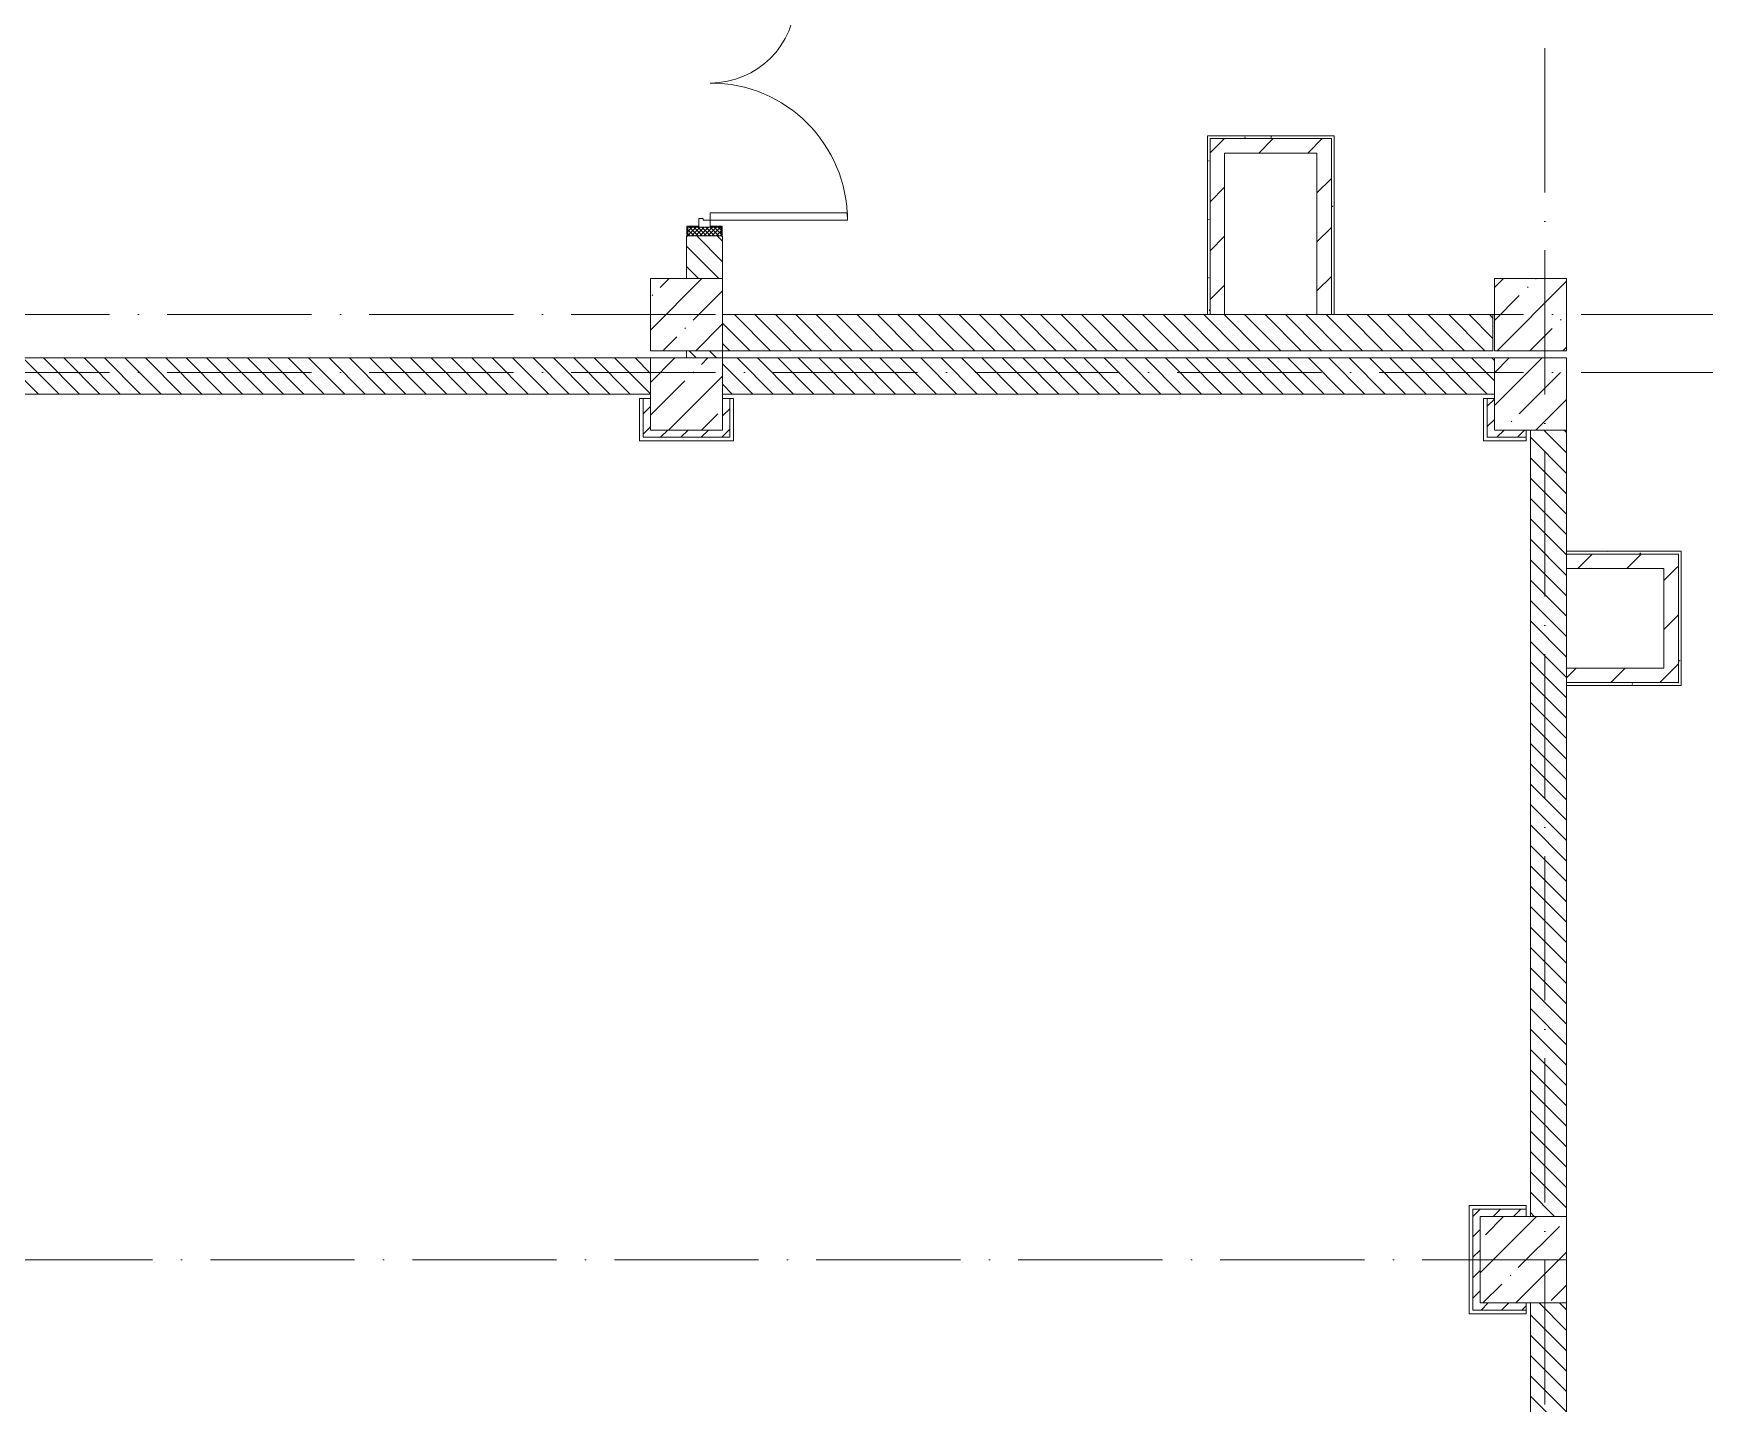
# Model space of a CAD drawing. Header units: millimetres. Extents: x -6467 to 106027, y -7090 to 195095.
# Drawn here: x 78732 to 90316, y 138298 to 147794 of the extents above; entities that cross this region are included whole.
import ezdxf

# ---------------------------------------------------------------- set-up
doc = ezdxf.new("R2010")
doc.units = ezdxf.units.MM
doc.linetypes.add('50_200_ШТРИХ_1Т_ш5_п1_п1_', pattern=[1400, 1000, -200, 0, -200])
for name, color, linetype, lineweight in [('A-DOOR', 7, 'Continuous', 9), ('A-DOOR-2', 7, 'Continuous', 5), ('A-DOOR-FRAM', 7, 'Continuous', 9), ('A-DOOR-FRAM-2', 7, 'Continuous', 5), ('A-WALL', 7, 'Continuous', 5), ('A-WALL-FNSH-1', 7, 'Continuous', 5), ('I-WALL', 7, 'Continuous', 5), ('S-COLS', 7, 'Continuous', 9), ('S-COLS-1', 7, 'Continuous', 5)]:
    doc.layers.add(name, color=color, linetype=linetype, lineweight=lineweight)
doc.layers.add('I-WALL-1', color=7, linetype='Continuous', lineweight=5, true_color=0x787878)
doc.layers.add('Оси-3', color=7, linetype='50_200_ШТРИХ_1Т_ш5_п1_п1_', lineweight=9, true_color=0xaaaaaa)
pattern_1 = [(135, (109.45, 102614.03), (-70.71068, -70.71068), [])]
pattern_2 = [(45, (109.45, 102614.03), (-70.71068, 70.71068), [])]
pattern_3 = [(45, (109.45, 102614.03), (-169.7056, 169.7056), [])]
pattern_4 = [(0, (109.45, 102614.03), (406.4, 101.6), [6.706, -298.094, 6.706, -298.094, -1625.6]), (0, (109.45, 102614.03), (406.4, 101.6), [-609.6, 6.706, -602.894, 6.706, -298.094, -711.2]), (0, (109.45, 102614.03), (406.4, 101.6), [-1524, 6.706, -196.494, 6.706, -501.294]), (120, (261.85, 102664.83), (-291.18818, 301.15272), [6.706, -298.094, 6.706, -298.094, -1625.6]), (120, (261.85, 102664.83), (-291.18818, 301.15272), [-609.6, 6.706, -602.894, 6.706, -298.094, -711.2]), (120, (261.85, 102664.83), (-291.18818, 301.15272), [-1524, 6.706, -196.494, 6.706, -501.294]), (240, (312.65, 102868.03), (-115.21182, -402.75272), [6.706, -298.094, 6.706, -298.094, -1625.6]), (240, (312.65, 102868.03), (-115.21182, -402.75272), [-609.6, 6.706, -602.894, 6.706, -298.094, -711.2]), (240, (312.65, 102868.03), (-115.21182, -402.75272), [-1524, 6.706, -196.494, 6.706, -501.294])]

# ---------------------------------------------------------------- blocks, each defined once
blk = doc.blocks.new('BSC_Колонна _Прямоугольная - 500х500-V22-АИ_План этажа Радиаторы_3')
at = {"layer": 'S-COLS-1'}
h = blk.add_hatch(dxfattribs=at)
h.set_pattern_fill('FP_51', color=256, style=0, pattern_type=2)
h.set_pattern_definition([(45, (-89000, -42681.04), (-228.0985, 228.0985), []), (45, (-88771.9, -42681.04), (-228.0985, 228.0985), [403.225, -80.645, 6.706, -73.939])])
h.paths.add_polyline_path([(-250, -250), (250, -250), (250, 250), (-250, 250)])
for p, q in [((250, 250), (-250, 250)), ((-250, 250), (-250, -250)), ((250, -250), (250, 250)), ((-250, -250), (250, -250))]:
    blk.add_line(p, q, dxfattribs=at)
blk = doc.blocks.new('BSC_Колонна _Прямоугольная - 600х600-V28-АИ_План этажа Радиаторы_3')
at = {"layer": 'S-COLS-1'}
h = blk.add_hatch(dxfattribs=at)
h.set_pattern_fill('FP_57', color=256, style=0, pattern_type=2)
h.set_pattern_definition([(45, (-88950, -36681.04), (-228.0985, 228.0985), []), (45, (-88721.9, -36681.04), (-228.0985, 228.0985), [403.225, -80.645, 6.706, -73.939])])
h.paths.add_polyline_path([(-300, -300), (300, -300), (300, 300), (-300, 300)])
for p, q in [((300, 300), (-300, 300)), ((-300, 300), (-300, -300)), ((300, -300), (300, 300)), ((-300, -300), (300, -300))]:
    blk.add_line(p, q, dxfattribs=at)
blk = doc.blocks.new('BSC_Колонна _Прямоугольная - 500х500-V33-АИ_План этажа Радиаторы_3')
at = {"layer": 'S-COLS-1'}
h = blk.add_hatch(dxfattribs=at)
h.set_pattern_fill('FP_62', color=256, style=0, pattern_type=2)
h.set_pattern_definition([(45, (-83150, -42681.04), (-228.0985, 228.0985), []), (45, (-82921.9, -42681.04), (-228.0985, 228.0985), [403.225, -80.645, 6.706, -73.939])])
h.paths.add_polyline_path([(-250, -250), (250, -250), (250, 250), (-250, 250)])
for p, q in [((250, 250), (-250, 250)), ((-250, 250), (-250, -250)), ((250, -250), (250, 250)), ((-250, -250), (250, -250))]:
    blk.add_line(p, q, dxfattribs=at)
blk = doc.blocks.new('110_Дверь_СКБ_2Ст_Наружная1 - СОШ_Д-07_1760_1440_х2400мм_Все учебные помещения_ читальные залы-26087551-АИ_План этажа Радиаторы_3')
at = {"layer": 'A-DOOR-2'}
h = blk.add_hatch(dxfattribs=at)
h.set_pattern_fill('FP_117', color=256, style=0, pattern_type=2)
h.set_pattern_definition([(135, (1456.41, 189.685), (-14.14214, -14.14214), []), (225, (1456.41, 189.685), (14.14214, -14.14214), [])])
h.paths.add_polyline_path([(899.5, -115), (899.5, 115), (839.5, 115), (839.5, -115)])
at = {"layer": 'A-DOOR-FRAM-2'}
h = blk.add_hatch(dxfattribs=at)
h.set_pattern_fill('FP_118', color=256, style=0, pattern_type=2)
h.set_pattern_definition([(45, (-666.384, 189.685), (-14.1421, 14.1421), []), (135, (-666.384, 189.685), (-14.1421, -14.1421), [])])
h.paths.add_polyline_path([(-800.5, -115), (-800.5, 115), (-860.5, 115), (-860.5, -115)])
at = {"layer": 'A-DOOR'}
for p, q in [((789.5, 990), (739.5, 990)), ((739.5, 990), (739.5, 40)), ((789.5, 40), (789.5, 990)), ((-750.5, 630), (-750.5, 40)), ((-700.5, 630), (-750.5, 630)), ((-700.5, 40), (-700.5, 630)), ((-750.5, 40), (-700.5, 40)), ((739.5, 40), (789.5, 40))]:
    blk.add_line(p, q, dxfattribs=at)
at = {"layer": 'A-DOOR-2'}
for p, q in [((-792.5, 123), (-862.5, 123)), ((-862.5, 123), (-862.5, 115)), ((-792.5, 40), (-792.5, 123)), ((901.5, 123), (831.5, 123)), ((831.5, 123), (831.5, 40)), ((901.5, 115), (901.5, 123)), ((-862.5, 115), (-800.5, 115)), ((-800.5, 115), (-800.5, 40)), ((-800.5, 40), (-792.5, 40)), ((831.5, 40), (839.5, 40)), ((839.5, 40), (839.5, 115)), ((839.5, 115), (901.5, 115)), ((-862.5, -115), (-862.5, -123)), ((-800.5, -115), (-862.5, -115)), ((-792.5, -40), (-800.5, -40)), ((-800.5, -40), (-800.5, -115)), ((-792.5, -123), (-792.5, -40)), ((839.5, -40), (831.5, -40)), ((831.5, -40), (831.5, -123)), ((839.5, -115), (839.5, -40)), ((901.5, -115), (839.5, -115)), ((901.5, -123), (901.5, -115)), ((-862.5, -123), (-792.5, -123)), ((831.5, -123), (901.5, -123))]:
    blk.add_line(p, q, dxfattribs=at)
for centre, radius, start, end in [((789.5, 40), 950, 90, 180), ((-750.5, 40), 590, 0, 90)]:
    blk.add_arc(centre, radius, start, end, dxfattribs=at)
at = {"layer": 'A-DOOR-FRAM'}
for p, q in [((-800.5, 115), (-860.5, 115)), ((-860.5, 115), (-860.5, -115)), ((-800.5, -115), (-800.5, 115)), ((-750.5, 40), (-800.5, 40)), ((-800.5, 40), (-800.5, -40)), ((-750.5, -10), (-750.5, 40)), ((789.5, 40), (789.5, -10)), ((839.5, 40), (789.5, 40)), ((899.5, 115), (839.5, 115)), ((839.5, 115), (839.5, -115)), ((839.5, -40), (839.5, 40)), ((899.5, -115), (899.5, 115)), ((-860.5, -115), (-800.5, -115)), ((-800.5, -40), (-740.5, -40)), ((-740.5, -10), (-750.5, -10)), ((-740.5, -40), (-740.5, -10)), ((789.5, -10), (779.5, -10)), ((779.5, -10), (779.5, -40)), ((779.5, -40), (839.5, -40)), ((839.5, -115), (899.5, -115))]:
    blk.add_line(p, q, dxfattribs=at)
blk = doc.blocks.new('BSC_Колонна _Прямоугольная - 500х500-V265-АИ_План этажа Радиаторы_3')
at = {"layer": 'S-COLS-1'}
h = blk.add_hatch(dxfattribs=at)
h.set_pattern_fill('FP_214', color=256, style=0, pattern_type=2)
h.set_pattern_definition([(45, (-83150, -43231.04), (-228.0985, 228.0985), []), (45, (-82921.9, -43231.04), (-228.0985, 228.0985), [403.225, -80.645, 6.706, -73.939])])
h.paths.add_polyline_path([(-250, -250), (250, -250), (250, 250), (-250, 250)])
for p, q in [((250, 250), (-250, 250)), ((-250, 250), (-250, -250)), ((250, -250), (250, 250)), ((-250, -250), (250, -250))]:
    blk.add_line(p, q, dxfattribs=at)
blk = doc.blocks.new('BSC_Колонна _Прямоугольная - 500х500-V266-АИ_План этажа Радиаторы_3')
at = {"layer": 'S-COLS-1'}
h = blk.add_hatch(dxfattribs=at)
h.set_pattern_fill('FP_215', color=256, style=0, pattern_type=2)
h.set_pattern_definition([(45, (-89000, -43231.04), (-228.0985, 228.0985), []), (45, (-88771.9, -43231.04), (-228.0985, 228.0985), [403.225, -80.645, 6.706, -73.939])])
h.paths.add_polyline_path([(-250, -250), (250, -250), (250, 250), (-250, 250)])
for p, q in [((250, 250), (-250, 250)), ((-250, 250), (-250, -250)), ((250, -250), (250, 250)), ((-250, -250), (250, -250))]:
    blk.add_line(p, q, dxfattribs=at)

msp = doc.modelspace()

# ---------------------------------------------------------------- hatches: boundary and pattern name
at = {"layer": 'I-WALL'}
h = msp.add_hatch(dxfattribs=at)
h.set_pattern_fill('FP_2', color=256, style=0, pattern_type=2)
h.set_pattern_definition(pattern_1)
h.paths.add_polyline_path([(83509, 145545), (83509, 145595), (83259, 145595), (83259, 145545)])
h.paths.add_polyline_path([(83395, 146095), (83509, 146095), (83507, 146388), (83259, 146388), (83261, 146095), (83269, 146095)])
h.paths.add_polyline_path([(83507, 148150), (83509, 148152), (83507, 148545), (83259, 148545), (83261, 148152), (83507, 148152)])
h.paths.add_polyline_path([(83352, 149045), (83509, 149045), (83509, 154295), (83259, 154295), (83259, 149045), (83341, 149045)])
h.paths.add_polyline_path([(83485, 154795), (83509, 154795), (83509, 155355), (83259, 155355), (83259, 154795), (83306, 154795)])
h.paths.add_polyline_path([(83259, 156555), (83509, 156555), (83509, 157795), (83259, 157795), (83259, 156575)])
h = msp.add_hatch(dxfattribs=at)
h.set_pattern_fill('FP_4', color=256, style=0, pattern_type=2)
h.set_pattern_definition(pattern_3)
h.paths.add_polyline_path([(86889, 145845), (86989, 145845), (86989, 147065), (86889, 147065)])
h = msp.add_hatch(dxfattribs=at)
h.set_pattern_fill('FP_4', color=256, style=0, pattern_type=2)
h.set_pattern_definition(pattern_3)
h.paths.add_polyline_path([(87629, 146965), (87729, 146965), (87729, 147065), (86989, 147065), (86989, 146965)])
h = msp.add_hatch(dxfattribs=at)
h.set_pattern_fill('FP_4', color=256, style=0, pattern_type=2)
h.set_pattern_definition(pattern_3)
h.paths.add_polyline_path([(87729, 145845), (87729, 146965), (87629, 146965), (87629, 145845)])
h = msp.add_hatch(dxfattribs=at)
h.set_pattern_fill('FP_2', color=256, style=0, pattern_type=2)
h.set_pattern_definition(pattern_1)
h.paths.add_polyline_path([(88849, 145595), (88849, 145845), (83509, 145845), (83509, 145595), (85584, 145595)])
h = msp.add_hatch(dxfattribs=at)
h.set_pattern_fill('FP_2', color=256, style=0, pattern_type=2)
h.set_pattern_definition(pattern_1)
h.paths.add_polyline_path([(88859, 145295), (88859, 145545), (83509, 145545), (83509, 145295), (85584, 145295)])
h.paths.add_polyline_path([(82276, 145295), (83009, 145295), (83009, 145545), (78109, 145545), (78109, 145295), (78967, 145295)])
h.paths.add_polyline_path([(77313, 145295), (77609, 145295), (77609, 145545), (75109, 145545), (75109, 145295), (75659, 145295)])
h = msp.add_hatch(dxfattribs=at)
h.set_pattern_fill('FP_5', color=256, style=0, pattern_type=2)
h.set_pattern_definition(pattern_2)
h.paths.add_polyline_path([(83009, 144995), (83009, 145265), (82959, 145265), (82959, 144995)])
h = msp.add_hatch(dxfattribs=at)
h.set_pattern_fill('FP_5', color=256, style=0, pattern_type=2)
h.set_pattern_definition(pattern_2)
h.paths.add_polyline_path([(83559, 144995), (83559, 145265), (83509, 145265), (83509, 144995)])
h = msp.add_hatch(dxfattribs=at)
h.set_pattern_fill('FP_5', color=256, style=0, pattern_type=2)
h.set_pattern_definition(pattern_2)
h.paths.add_polyline_path([(88859, 144995), (88859, 145265), (88809, 145265), (88809, 144995)])
h = msp.add_hatch(dxfattribs=at)
h.set_pattern_fill('FP_5', color=256, style=0, pattern_type=2)
h.set_pattern_definition(pattern_2)
h.paths.add_polyline_path([(83509, 144995), (83509, 145045), (83009, 145045), (83009, 144995)])
h = msp.add_hatch(dxfattribs=at)
h.set_pattern_fill('FP_5', color=256, style=0, pattern_type=2)
h.set_pattern_definition(pattern_2)
h.paths.add_polyline_path([(89079, 144995), (89079, 145045), (88859, 145045), (88859, 144995), (88892, 144995)])
h = msp.add_hatch(dxfattribs=at)
h.set_pattern_fill('FP_2', color=256, style=0, pattern_type=2)
h.set_pattern_definition(pattern_1)
h.paths.add_polyline_path([(89359, 111845), (89359, 114945), (89109, 114945), (89109, 111845)])
h.paths.add_polyline_path([(89359, 115445), (89359, 120995), (89109, 120995), (89109, 115445), (89322, 115445)])
h.paths.add_polyline_path([(89257, 121595), (89359, 121595), (89359, 126995), (89109, 126995), (89109, 121595)])
h.paths.add_polyline_path([(89359, 127595), (89359, 132995), (89109, 132995), (89109, 127595), (89194, 127595)])
h.paths.add_polyline_path([(89131, 133595), (89359, 133595), (89359, 138995), (89109, 138995), (89109, 133595)])
h.paths.add_polyline_path([(89239, 139595), (89359, 139595), (89359, 145045), (89109, 145045), (89109, 139595), (89237, 139595)])
h = msp.add_hatch(dxfattribs=at)
h.set_pattern_fill('FP_4', color=256, style=0, pattern_type=2)
h.set_pattern_definition(pattern_3)
h.paths.add_polyline_path([(90034, 144085), (90134, 144085), (90134, 144185), (89359, 144185), (89359, 144085)])
h = msp.add_hatch(dxfattribs=at)
h.set_pattern_fill('FP_4', color=256, style=0, pattern_type=2)
h.set_pattern_definition(pattern_3)
h.paths.add_polyline_path([(90134, 143295), (90134, 144085), (90034, 144085), (90034, 143295)])
h = msp.add_hatch(dxfattribs=at)
h.set_pattern_fill('FP_4', color=256, style=0, pattern_type=2)
h.set_pattern_definition(pattern_3)
h.paths.add_polyline_path([(90034, 143295), (90034, 143395), (89359, 143395), (89359, 143295)])
h = msp.add_hatch(dxfattribs=at)
h.set_pattern_fill('FP_5', color=256, style=0, pattern_type=2)
h.set_pattern_definition(pattern_2)
h.paths.add_polyline_path([(89079, 139595), (89079, 139645), (88709, 139645), (88709, 139595), (88892, 139595)])
h = msp.add_hatch(dxfattribs=at)
h.set_pattern_fill('FP_5', color=256, style=0, pattern_type=2)
h.set_pattern_definition(pattern_2)
h.paths.add_polyline_path([(88759, 138995), (88759, 139595), (88709, 139595), (88709, 138995)])
h = msp.add_hatch(dxfattribs=at)
h.set_pattern_fill('FP_5', color=256, style=0, pattern_type=2)
h.set_pattern_definition(pattern_2)
h.paths.add_polyline_path([(89079, 138945), (89079, 138995), (88709, 138995), (88709, 138945), (88892, 138945)])
at = {"layer": 'I-WALL-1'}
h = msp.add_hatch(dxfattribs=at)
h.set_pattern_fill('FP_3', color=256, style=0, pattern_type=2)
h.set_pattern_definition(pattern_4)
h.paths.add_polyline_path([(86889, 145845), (86889, 147085), (86869, 147085), (86869, 145845)])
h = msp.add_hatch(dxfattribs=at)
h.set_pattern_fill('FP_3', color=256, style=0, pattern_type=2)
h.set_pattern_definition(pattern_4)
h.paths.add_polyline_path([(87729, 147065), (87749, 147065), (87749, 147085), (86889, 147085), (86889, 147065), (86989, 147065)])
h = msp.add_hatch(dxfattribs=at)
h.set_pattern_fill('FP_3', color=256, style=0, pattern_type=2)
h.set_pattern_definition(pattern_4)
h.paths.add_polyline_path([(87749, 145845), (87749, 147065), (87729, 147065), (87729, 145845)])
h = msp.add_hatch(dxfattribs=at)
h.set_pattern_fill('FP_3', color=256, style=0, pattern_type=2)
h.set_pattern_definition(pattern_4)
h.paths.add_polyline_path([(90134, 144185), (90154, 144185), (90154, 144205), (89359, 144205), (89359, 144185)])
h = msp.add_hatch(dxfattribs=at)
h.set_pattern_fill('FP_3', color=256, style=0, pattern_type=2)
h.set_pattern_definition(pattern_4)
h.paths.add_polyline_path([(90134, 143275), (90154, 143275), (90154, 144185), (90134, 144185), (90134, 143295)])
h = msp.add_hatch(dxfattribs=at)
h.set_pattern_fill('FP_3', color=256, style=0, pattern_type=2)
h.set_pattern_definition(pattern_4)
h.paths.add_polyline_path([(90134, 143275), (90134, 143295), (89359, 143295), (89359, 143275), (90034, 143275)])

# ---------------------------------------------------------------- linework, layer by layer
at = {"layer": 'A-WALL'}
for p, q in [((86889, 147065), (86889, 145845)), ((87729, 147065), (86889, 147065)), ((87729, 145845), (87729, 147065)), ((83259, 146390), (83259, 146095)), ((83509, 146095), (83509, 146390)), ((88849, 145845), (83509, 145845)), ((88849, 145595), (88849, 145845)), ((83009, 145545), (78109, 145545)), ((83259, 145595), (83259, 145545)), ((83509, 145545), (83509, 145595)), ((83509, 145595), (88849, 145595)), ((88859, 145545), (83509, 145545)), ((78109, 145295), (83009, 145295)), ((82959, 144995), (82959, 145265)), ((83509, 145295), (88859, 145295)), ((83559, 145265), (83559, 144995)), ((88809, 144995), (88809, 145265)), ((89109, 145045), (89109, 139595)), ((89359, 139595), (89359, 145045)), ((83559, 144995), (82959, 144995)), ((89079, 144995), (88809, 144995)), ((90134, 144185), (89359, 144185)), ((90134, 143295), (90134, 144185)), ((89359, 143295), (90134, 143295)), ((88709, 139645), (89079, 139645)), ((88709, 138945), (88709, 139645)), ((89079, 138945), (88709, 138945)), ((89109, 138995), (89109, 133595)), ((89359, 133595), (89359, 138995))]:
    msp.add_line(p, q, dxfattribs=at)
at = {"layer": 'A-WALL-FNSH-1'}
for p, q in [((86869, 147085), (86869, 145845)), ((87749, 147085), (86869, 147085)), ((87749, 145845), (87749, 147085)), ((86989, 145845), (86989, 146965)), ((86989, 146965), (87629, 146965)), ((87629, 146965), (87629, 145845)), ((82934, 145265), (82934, 144970)), ((83009, 145265), (82934, 145265)), ((83584, 145265), (83509, 145265)), ((83584, 144970), (83584, 145265)), ((88784, 145265), (88784, 144970)), ((88859, 145265), (88784, 145265)), ((89079, 144970), (89079, 145045)), ((82934, 144970), (83584, 144970)), ((88784, 144970), (89079, 144970)), ((90154, 144205), (89359, 144205)), ((90154, 143275), (90154, 144205)), ((89359, 144085), (90034, 144085)), ((90034, 144085), (90034, 143395)), ((90034, 143395), (89359, 143395)), ((89359, 143275), (90154, 143275)), ((89079, 139670), (88684, 139670)), ((88684, 139670), (88684, 138920)), ((89079, 139595), (89079, 139670)), ((88684, 138920), (89079, 138920)), ((89079, 138920), (89079, 138995))]:
    msp.add_line(p, q, dxfattribs=at)
at = {"layer": 'Оси-3'}
for p, q in [((89209, 193895), (89209, 96724)), ((67059, 145845), (104827, 145845)), ((67059, 145445), (104827, 145445)), ((89359, 139295), (67059, 139295))]:
    msp.add_line(p, q, dxfattribs=at)

# ---------------------------------------------------------------- block references
at = {"layer": 'A-DOOR-2', "rotation": 269.9999999999999}
msp.add_blockref('110_Дверь_СКБ_2Ст_Наружная1 - СОШ_Д-07_1760_1440_х2400мм_Все учебные помещения_ читальные залы-26087551-АИ_План этажа Радиаторы_3', (83384, 147290), dxfattribs=at)
at = {"layer": 'S-COLS'}
for name, p in [('BSC_Колонна _Прямоугольная - 500х500-V265-АИ_План этажа Радиаторы_3', (83259, 145845)), ('BSC_Колонна _Прямоугольная - 500х500-V266-АИ_План этажа Радиаторы_3', (89109, 145845)), ('BSC_Колонна _Прямоугольная - 500х500-V33-АИ_План этажа Радиаторы_3', (83259, 145295)), ('BSC_Колонна _Прямоугольная - 500х500-V22-АИ_План этажа Радиаторы_3', (89109, 145295)), ('BSC_Колонна _Прямоугольная - 600х600-V28-АИ_План этажа Радиаторы_3', (89059, 139295))]:
    msp.add_blockref(name, p, dxfattribs=at)

doc.saveas('drawing.dxf')
